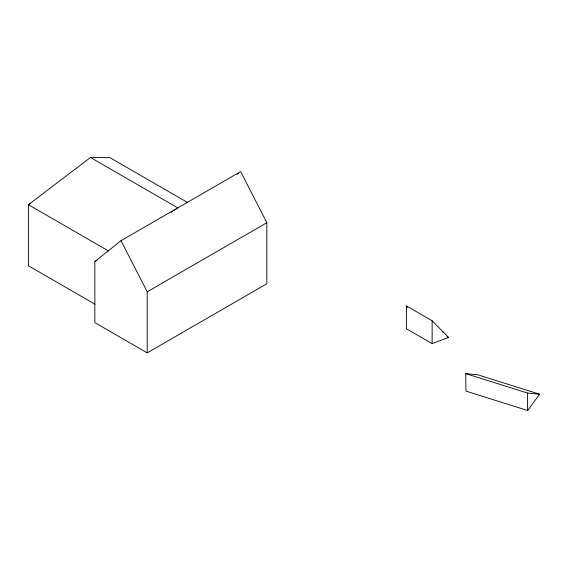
<?xml version="1.0" encoding="UTF-8"?>
<svg xmlns="http://www.w3.org/2000/svg" width="568" height="568" viewBox="0 0 568 568"><rect width="100%" height="100%" fill="white"/><g stroke="black" fill="none" stroke-linecap="round" stroke-linejoin="round"><path stroke-width="0.85" d="M527.644 410.501L539.6 394.235L477.88 374.823L465.739 373.623L465.923 391.089L527.644 410.501L527.459 393.035L465.739 373.623M94.849 261.571L121.019 240.669L240.662 171.593L266.839 222.72L266.839 283.78L147.19 352.856L94.849 322.631L94.849 261.571L97.135 260.25M237.218 174.34L238.595 173.24M187.795 202.62L109.908 157.648L90.518 157.499L28.4 204.707L28.4 265.767L94.899 304.157M171.174 212.283L172.644 211.303M174.12 210.323L177.791 207.881L90.518 157.499M30.686 203.394L28.4 204.707L108.58 250.999M147.19 352.856L147.19 291.796L266.839 222.72M432.141 343.583L448.557 337.449L432.141 320.764L406.432 305.918L406.432 328.737L432.141 343.583L432.141 320.764M527.459 393.035L539.6 394.235M442.245 331.698L443.75 332.564M447.044 336.575L448.557 337.449M406.432 305.918L407.654 307.16M121.019 240.669L147.19 291.796"/></g></svg>
